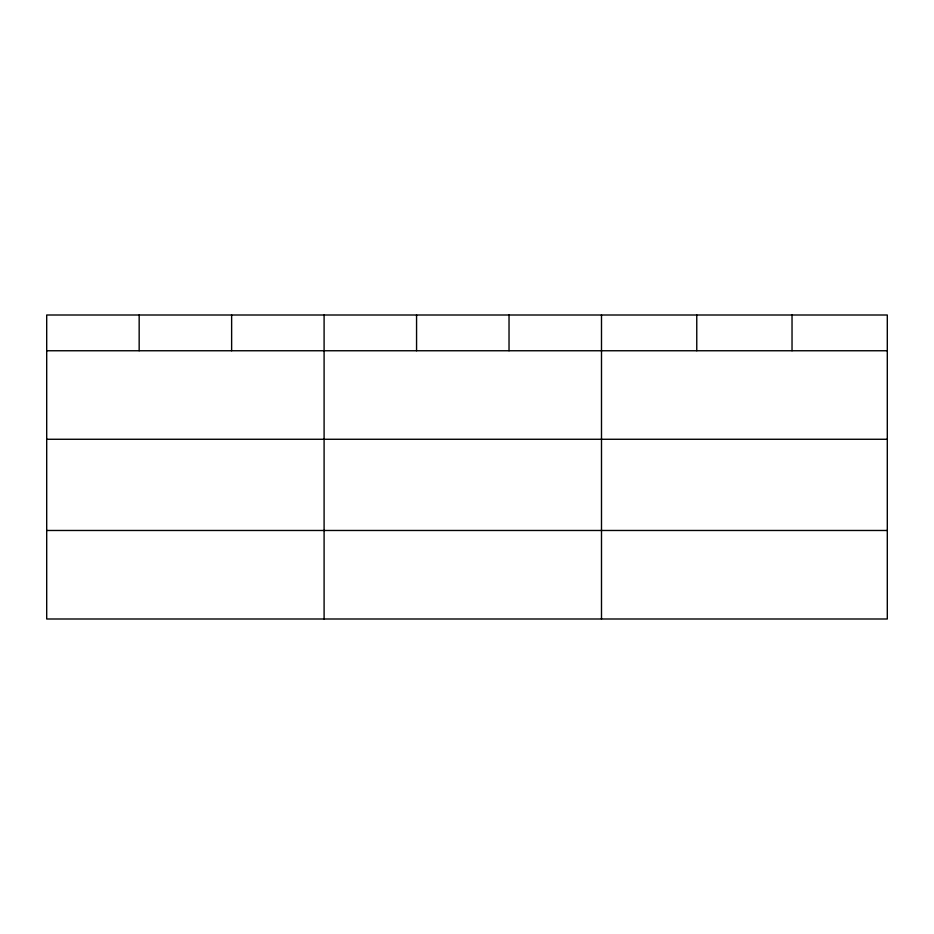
<?xml version="1.0" encoding="UTF-8"?>
<svg xmlns="http://www.w3.org/2000/svg" width="934" height="934" viewBox="0 0 934 934"><rect width="100%" height="100%" fill="white"/><g stroke="black" fill="none" stroke-linecap="round" stroke-linejoin="round"><path stroke-width="1.4" d="M887.3 439.272L887.3 315.003L46.7 315.003L46.7 618.997L887.3 618.997L887.3 439.272L46.7 439.272M46.7 350.752L887.3 350.752M46.7 530.477L887.3 530.477M792.032 315.003L792.032 350.752M696.764 315.003L696.764 350.752M601.496 315.003L601.496 618.997M509.03 315.003L509.03 350.752M416.564 315.003L416.564 350.752M324.098 315.003L324.098 618.997M231.632 315.003L231.632 350.752M139.166 315.003L139.166 350.752"/></g></svg>
